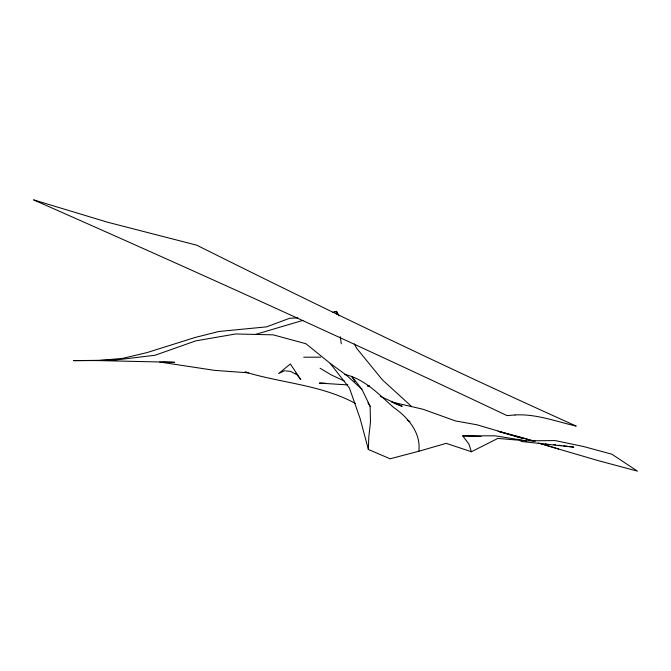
<?xml version="1.0" encoding="UTF-8"?>
<svg xmlns="http://www.w3.org/2000/svg" width="671" height="671" viewBox="0 0 671 671"><rect width="100%" height="100%" fill="white"/><g stroke="black" fill="none" stroke-linecap="round" stroke-linejoin="round"><path stroke-width="1.01" d="M162.726 361.996L174.686 362.323L98.209 360.579L73.592 360.637L114.422 360.142L155.035 355.253L195.831 340.851L235.647 333.973L273.198 334.846L305.917 343.728L330.166 363.355L349.457 388.098L360.05 418.352L368.371 449.486L390.145 458.788L418.855 451.248C421.12 432.753 407.876 417.236 393.583 407.414C378.964 394.489 364.621 378.821 344.76 374.519M368.371 449.486L368.832 436.729L370.493 421.95L370.115 406.316L361.828 389.13L351.671 376.288L354.934 381.581M418.855 451.248L446.198 443.338L471.411 451.751L497.832 438.423L526.458 440.83L555.194 440.587L583.678 446.55L611.885 454.217L637.45 471.134L597.861 460.524L538.217 443.07M285.007 370.551L278.616 373.571L290.358 363.976L300.776 379.601L295.777 373.168M333.697 312.418L336.607 311.361L339.065 315.882M255.525 334.418L302.94 320.377M332.598 312.401L336.607 311.361L337.043 314.405M98.209 360.579L122.709 358.356L146.924 352.611L194.917 337.53L218.863 331.482L266.605 326.861L289.511 318.297L297.865 317.878M285.888 370.971L290.417 371.315L295.735 374.158M303.703 357.215L320.696 357.173M471.411 451.751L468.886 444.051L462.713 435.873L494.938 435.798L526.458 440.83M517.383 436.855L519.438 436.855L533.151 441.124M325.427 383.25L319.312 383.099L347.813 384.894M462.713 435.873L481.132 436.469M367.574 386.01L369.654 386.127L367.691 385.85M248.681 372.841L214.544 370.367L159.765 362.03M520.964 441.434L573.822 447.138L563.682 445.846M553.55 444.546L555.58 444.806M558.616 445.2L561.661 445.586M391.294 401.921L422.864 409.209L455.458 420.927L477.047 424.81L512.107 435.185L535.282 441.283M519.438 436.855L498.134 431.302L522.248 438.381M545.355 443.925L547.368 444.462M245.737 372.07L247.7 372.581M244.99 371.952C281.644 383.208 321.183 384.777 355.378 403.447M540.004 443.254L558.616 449.033M393.869 403.204L402.181 406.349L380.34 396.343M344.248 380.952L331.298 374.93L320.067 368.228M407.255 420.012L409.914 421.631M330.166 363.355L346.546 375.29L361.828 389.13M411.457 406.374L382.453 379.912L356.729 348.408L354.271 343.887M367.951 402.785L370.115 406.316M340.264 336.708L341.287 343.795M515.051 414.972L506.974 415.592C350.262 341.304 192.242 269.817 33.55 199.866L107.763 222.277L196.788 245.192C322.122 307.863 448.454 368.538 576.23 426.093C556.108 421.514 535.995 413.688 515.051 414.972"/></g></svg>
